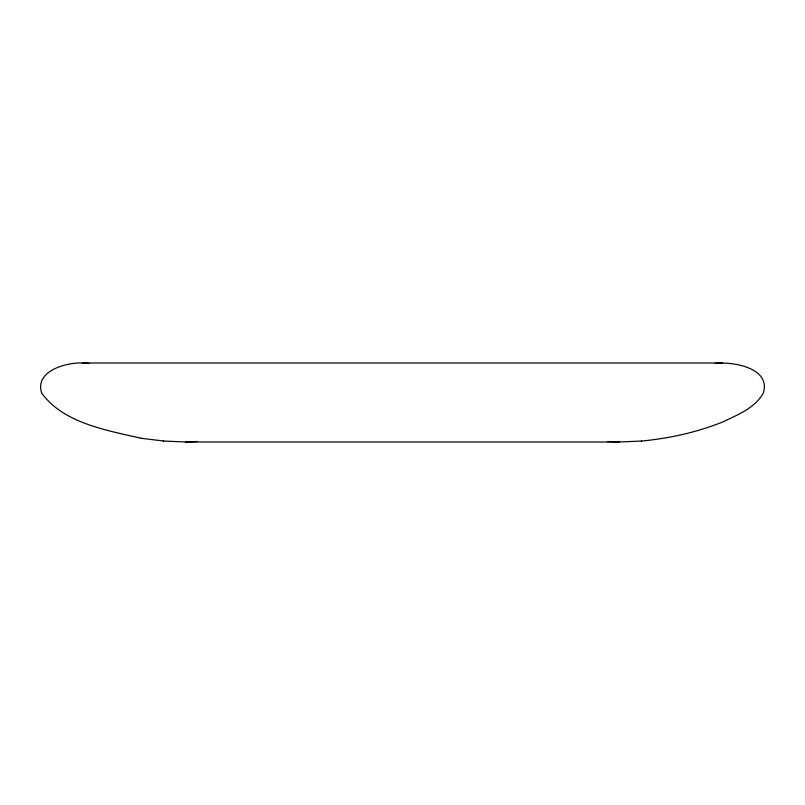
<?xml version="1.0" encoding="UTF-8"?>
<svg xmlns="http://www.w3.org/2000/svg" width="805" height="805" viewBox="0 0 805 805"><rect width="100%" height="100%" fill="white"/><g stroke="black" fill="none" stroke-linecap="round" stroke-linejoin="round"><path stroke-width="1.21" d="M722.638 362.995L82.362 362.995C65.99 362.28 34.474 371.135 41.669 392.981C63.011 423.148 107.437 430.464 141.106 438.262M715.172 363.447C732.349 361.294 771.291 367.835 763.331 392.981C754.949 408.256 737.169 414.998 722.266 422.152C696.587 432.376 669.378 438.373 641.887 441.029L641.505 441.029M197.416 441.512L185.714 442.005L619.136 442.005L607.715 441.512M618.975 442.005L641.676 441.029M141.026 438.262L163.656 441.029M163.163 441.029L186.166 442.005M82.362 362.995L89.415 363.447"/></g></svg>
